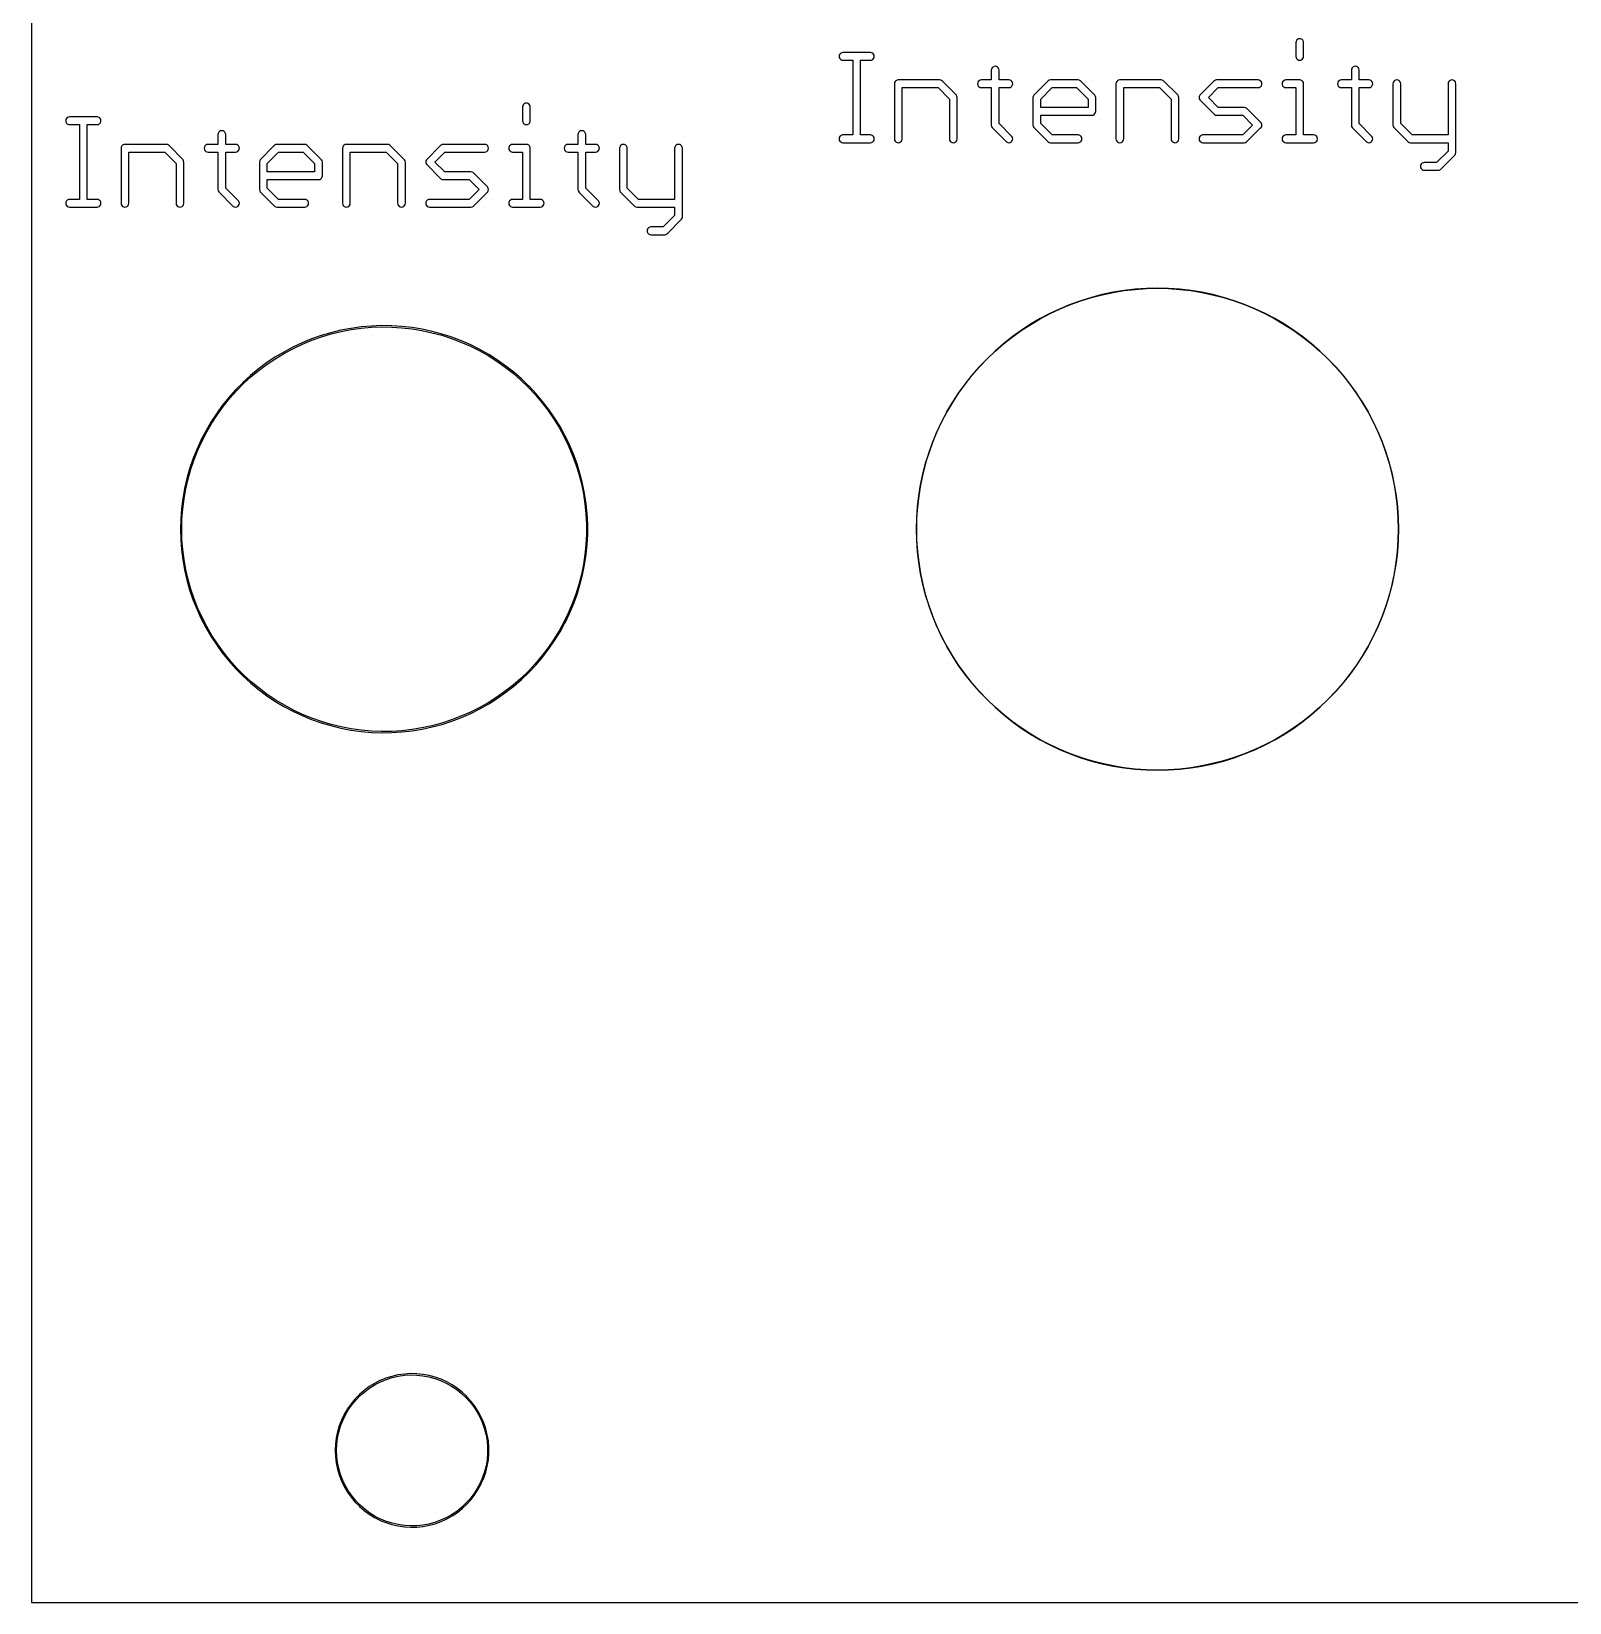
# Model space of a CAD drawing. Extents: x 7 to 68, y 0 to 129.
# Drawn here: x 7.28 to 37.59, y 0.32 to 31.29 of the extents above; entities that cross this region are included whole.
import ezdxf

# ---------------------------------------------------------------- set-up
doc = ezdxf.new("R2010")
doc.units = 0

msp = doc.modelspace()

# ---------------------------------------------------------------- linework, layer by layer
at = {"color": 5, "true_color": 0x0000ff}
msp.add_polyline3d([(67.89673, 0.3175, 0), (67.89673, 128.81863, 0), (7.27709, 128.81863, 0), (7.27709, 0.3175, 0), (67.89673, 0.3175, 0)], close=True, dxfattribs=at)
at = {"color": 34, "true_color": 0x008000}
for points in [[(7.2771, 0.3175, 0), (67.89674, 0.3175, 0), (67.89674, 128.81864, 0), (7.2771, 128.81864, 0), (7.2771, 0.3175, 0)], [(32.2707, 30.72383, 0), (32.29424, 30.72756, 0), (32.31548, 30.73839, 0), (32.33234, 30.75525, 0), (32.34317, 30.77649, 0), (32.3469, 30.80003, 0), (32.3469, 31.07182, 0), (32.34317, 31.09536, 0), (32.33234, 31.1166, 0), (32.31548, 31.13346, 0), (32.29424, 31.14429, 0), (32.2707, 31.14802, 0), (32.24715, 31.14429, 0), (32.22591, 31.13346, 0), (32.20905, 31.1166, 0), (32.19822, 31.09536, 0), (32.1945, 31.07182, 0), (32.1945, 30.80003, 0), (32.19822, 30.77649, 0), (32.20905, 30.75525, 0), (32.22591, 30.73839, 0), (32.24715, 30.72756, 0), (32.2707, 30.72383, 0)], [(23.26894, 30.87623, 0), (23.24539, 30.87251, 0), (23.22415, 30.86168, 0), (23.20729, 30.84482, 0), (23.19646, 30.82358, 0), (23.19274, 30.80003, 0), (23.19646, 30.77649, 0), (23.20729, 30.75525, 0), (23.22415, 30.73839, 0), (23.24539, 30.72756, 0), (23.26894, 30.72383, 0), (23.46197, 30.72383, 0), (23.46197, 29.25064, 0), (23.26894, 29.25064, 0), (23.24539, 29.24691, 0), (23.22415, 29.23608, 0), (23.20729, 29.21922, 0), (23.19646, 29.19798, 0), (23.19274, 29.17444, 0), (23.19646, 29.15089, 0), (23.20729, 29.12965, 0), (23.22415, 29.11279, 0), (23.24539, 29.10196, 0), (23.26894, 29.09824, 0), (23.80996, 29.09824, 0), (23.8335, 29.10196, 0), (23.85474, 29.11279, 0), (23.8716, 29.12965, 0), (23.88243, 29.15089, 0), (23.88616, 29.17444, 0), (23.88243, 29.19798, 0), (23.8716, 29.21922, 0), (23.85474, 29.23608, 0), (23.8335, 29.24691, 0), (23.80996, 29.25064, 0), (23.61437, 29.25064, 0), (23.61437, 30.72383, 0), (23.80996, 30.72383, 0), (23.8335, 30.72756, 0), (23.85474, 30.73839, 0), (23.8716, 30.75525, 0), (23.88243, 30.77649, 0), (23.88616, 30.80003, 0), (23.88243, 30.82358, 0), (23.8716, 30.84482, 0), (23.85474, 30.86168, 0), (23.8335, 30.87251, 0), (23.80996, 30.87623, 0), (23.26894, 30.87623, 0)], [(26.49313, 29.11279, 0), (26.51437, 29.10196, 0), (26.53791, 29.09824, 0), (26.56146, 29.10196, 0), (26.5827, 29.11279, 0), (26.59956, 29.12965, 0), (26.61039, 29.15089, 0), (26.61411, 29.17444, 0), (26.61039, 29.19798, 0), (26.59956, 29.21922, 0), (26.34488, 29.4739, 0), (26.34488, 30.18282, 0), (26.53791, 30.18282, 0), (26.56146, 30.18654, 0), (26.5827, 30.19737, 0), (26.59956, 30.21423, 0), (26.61039, 30.23547, 0), (26.61411, 30.25902, 0), (26.61039, 30.28256, 0), (26.59956, 30.3038, 0), (26.5827, 30.32066, 0), (26.56146, 30.33149, 0), (26.53791, 30.33522, 0), (26.34488, 30.33522, 0), (26.34488, 30.52825, 0), (26.34115, 30.5518, 0), (26.33032, 30.57304, 0), (26.31346, 30.5899, 0), (26.29222, 30.60073, 0), (26.26868, 30.60445, 0), (26.24513, 30.60073, 0), (26.22389, 30.5899, 0), (26.20703, 30.57304, 0), (26.1962, 30.5518, 0), (26.19248, 30.52825, 0), (26.19248, 30.33522, 0), (25.9969, 30.33522, 0), (25.97335, 30.33149, 0), (25.95211, 30.32066, 0), (25.93525, 30.3038, 0), (25.92442, 30.28256, 0), (25.9207, 30.25902, 0), (25.92442, 30.23547, 0), (25.93525, 30.21423, 0), (25.95211, 30.19737, 0), (25.97335, 30.18654, 0), (25.9969, 30.18282, 0), (26.19248, 30.18282, 0), (26.19248, 29.44367, 0), (26.1962, 29.42013, 0), (26.20703, 29.39889, 0), (26.49313, 29.11279, 0)], [(33.63214, 29.09824, 0), (33.65567, 29.10196, 0), (33.67692, 29.11279, 0), (33.69377, 29.12965, 0), (33.70461, 29.15089, 0), (33.70834, 29.17444, 0), (33.70461, 29.19798, 0), (33.69377, 29.21922, 0), (33.43909, 29.47391, 0), (33.43909, 30.18282, 0), (33.63214, 30.18282, 0), (33.65567, 30.18654, 0), (33.67692, 30.19737, 0), (33.69377, 30.21423, 0), (33.70461, 30.23547, 0), (33.70834, 30.25902, 0), (33.70461, 30.28256, 0), (33.69377, 30.3038, 0), (33.67692, 30.32066, 0), (33.65567, 30.33149, 0), (33.63214, 30.33522, 0), (33.43909, 30.33522, 0), (33.43909, 30.52825, 0), (33.43537, 30.5518, 0), (33.42454, 30.57304, 0), (33.40768, 30.5899, 0), (33.38644, 30.60073, 0), (33.36289, 30.60445, 0), (33.33935, 30.60073, 0), (33.3181, 30.5899, 0), (33.30125, 30.57304, 0), (33.29041, 30.5518, 0), (33.28669, 30.52825, 0), (33.28669, 30.33522, 0), (33.09111, 30.33522, 0), (33.06757, 30.33149, 0), (33.04632, 30.32066, 0), (33.02947, 30.3038, 0), (33.01864, 30.28256, 0), (33.01491, 30.25902, 0), (33.01864, 30.23547, 0), (33.02947, 30.21423, 0), (33.04632, 30.19737, 0), (33.06757, 30.18654, 0), (33.09111, 30.18282, 0), (33.28669, 30.18282, 0), (33.28669, 29.44367, 0), (33.29041, 29.42013, 0), (33.30125, 29.39889, 0), (33.3181, 29.38203, 0), (33.31812, 29.38202, 0), (33.58735, 29.11279, 0), (33.60859, 29.10196, 0), (33.63214, 29.09824, 0)], [(24.3586, 30.33522, 0), (24.33505, 30.33149, 0), (24.31381, 30.32066, 0), (24.29695, 30.3038, 0), (24.28612, 30.28256, 0), (24.2824, 30.25902, 0), (24.2824, 29.17444, 0), (24.28612, 29.15089, 0), (24.29695, 29.12965, 0), (24.31381, 29.11279, 0), (24.33505, 29.10196, 0), (24.3586, 29.09824, 0), (24.38214, 29.10196, 0), (24.40338, 29.11279, 0), (24.42024, 29.12965, 0), (24.43107, 29.15089, 0), (24.4348, 29.17444, 0), (24.4348, 30.18282, 0), (25.14341, 30.18282, 0), (25.36698, 29.95714, 0), (25.36698, 29.17444, 0), (25.3707, 29.15089, 0), (25.38153, 29.12965, 0), (25.39839, 29.11279, 0), (25.41963, 29.10196, 0), (25.44318, 29.09824, 0), (25.46672, 29.10196, 0), (25.48796, 29.11279, 0), (25.50482, 29.12965, 0), (25.51565, 29.15089, 0), (25.51938, 29.17444, 0), (25.51938, 29.98724, 0), (25.51565, 30.01078, 0), (25.50482, 30.03202, 0), (25.23558, 30.3038, 0), (25.21872, 30.32066, 0), (25.19748, 30.33149, 0), (25.17394, 30.33522, 0), (24.3586, 30.33522, 0)], [(28.19722, 29.64298, 0), (28.21846, 29.65381, 0), (28.23532, 29.67067, 0), (28.24615, 29.69191, 0), (28.24987, 29.71545, 0), (28.24987, 29.98724, 0), (28.24615, 30.01078, 0), (28.23532, 30.03202, 0), (27.94668, 30.32066, 0), (27.92544, 30.33149, 0), (27.9019, 30.33522, 0), (27.35834, 30.33522, 0), (27.33479, 30.33149, 0), (27.31355, 30.32066, 0), (27.29669, 30.3038, 0), (27.02745, 30.03202, 0), (27.01662, 30.01078, 0), (27.0129, 29.98724, 0), (27.0129, 29.44367, 0), (27.01662, 29.42013, 0), (27.02745, 29.39889, 0), (27.31355, 29.11279, 0), (27.33479, 29.10196, 0), (27.35834, 29.09824, 0), (27.9019, 29.09824, 0), (27.92544, 29.10196, 0), (27.94668, 29.11279, 0), (27.96354, 29.12965, 0), (27.97437, 29.15089, 0), (27.9781, 29.17444, 0), (27.97437, 29.19798, 0), (27.96354, 29.21922, 0), (27.94668, 29.23608, 0), (27.92544, 29.24691, 0), (27.9019, 29.25064, 0), (27.38856, 29.25064, 0), (27.1653, 29.4739, 0), (27.1653, 29.63925, 0), (28.17367, 29.63925, 0), (28.19722, 29.64298, 0)], [(28.09747, 29.79165, 0), (27.1653, 29.79165, 0), (27.1653, 29.95715, 0), (27.38886, 30.18282, 0), (27.87166, 30.18282, 0), (28.09747, 29.95701, 0), (28.09747, 29.79165, 0)], [(28.72486, 30.33522, 0), (28.70131, 30.33149, 0), (28.68007, 30.32066, 0), (28.66321, 30.3038, 0), (28.65238, 30.28256, 0), (28.64866, 30.25902, 0), (28.64866, 29.17444, 0), (28.65238, 29.15089, 0), (28.66321, 29.12965, 0), (28.68007, 29.11279, 0), (28.70131, 29.10196, 0), (28.72486, 29.09824, 0), (28.7484, 29.10196, 0), (28.76964, 29.11279, 0), (28.7865, 29.12965, 0), (28.79733, 29.15089, 0), (28.80106, 29.17444, 0), (28.80106, 30.18282, 0), (29.50742, 30.18282, 0), (29.73324, 29.957, 0), (29.73324, 29.17444, 0), (29.73696, 29.15089, 0), (29.74779, 29.12965, 0), (29.76465, 29.11279, 0), (29.78589, 29.10196, 0), (29.80944, 29.09824, 0), (29.83298, 29.10196, 0), (29.85422, 29.11279, 0), (29.87108, 29.12965, 0), (29.88191, 29.15089, 0), (29.88564, 29.17444, 0), (29.88564, 29.98724, 0), (29.88191, 30.01078, 0), (29.87108, 30.03202, 0), (29.58244, 30.32066, 0), (29.5612, 30.33149, 0), (29.53766, 30.33522, 0), (28.72486, 30.33522, 0)], [(30.66292, 29.79165, 0), (30.46917, 29.98724, 0), (30.66292, 30.18282, 0), (31.44773, 30.18282, 0), (31.47128, 30.18654, 0), (31.49252, 30.19737, 0), (31.50938, 30.21423, 0), (31.52021, 30.23547, 0), (31.52393, 30.25902, 0), (31.52021, 30.28256, 0), (31.50938, 30.3038, 0), (31.49252, 30.32066, 0), (31.47128, 30.33149, 0), (31.44773, 30.33522, 0), (30.63239, 30.33522, 0), (30.60885, 30.33149, 0), (30.58761, 30.32066, 0), (30.57075, 30.3038, 0), (30.30151, 30.03202, 0), (30.29068, 30.01078, 0), (30.28695, 29.98724, 0), (30.29068, 29.96369, 0), (30.30151, 29.94245, 0), (30.57075, 29.67067, 0), (30.58761, 29.65381, 0), (30.60885, 29.64298, 0), (30.63239, 29.63925, 0), (31.14573, 29.63925, 0), (31.34102, 29.44396, 0), (31.14587, 29.25064, 0), (30.36315, 29.25064, 0), (30.33961, 29.24691, 0), (30.31837, 29.23608, 0), (30.30151, 29.21922, 0), (30.29068, 29.19798, 0), (30.28695, 29.17444, 0), (30.29068, 29.15089, 0), (30.30151, 29.12965, 0), (30.31837, 29.11279, 0), (30.33961, 29.10196, 0), (30.36315, 29.09824, 0), (31.17596, 29.09824, 0), (31.1995, 29.10196, 0), (31.22074, 29.11279, 0), (31.49252, 29.38203, 0), (31.50938, 29.39889, 0), (31.52021, 29.42013, 0), (31.52393, 29.44367, 0), (31.52021, 29.46722, 0), (31.50938, 29.48846, 0), (31.22074, 29.7771, 0), (31.1995, 29.78793, 0), (31.17596, 29.79165, 0), (30.66292, 29.79165, 0)], [(31.99892, 30.33522, 0), (31.97537, 30.33149, 0), (31.95413, 30.32066, 0), (31.93727, 30.3038, 0), (31.92644, 30.28256, 0), (31.92272, 30.25902, 0), (31.92644, 30.23547, 0), (31.93727, 30.21423, 0), (31.95413, 30.19737, 0), (31.97537, 30.18654, 0), (31.99892, 30.18282, 0), (32.1945, 30.18282, 0), (32.1945, 29.25064, 0), (31.99892, 29.25064, 0), (31.97537, 29.24691, 0), (31.95413, 29.23608, 0), (31.93727, 29.21922, 0), (31.92644, 29.19798, 0), (31.92272, 29.17444, 0), (31.92644, 29.15089, 0), (31.93727, 29.12965, 0), (31.95413, 29.11279, 0), (31.97537, 29.10196, 0), (31.99892, 29.09824, 0), (32.54247, 29.09824, 0), (32.56602, 29.10196, 0), (32.58726, 29.11279, 0), (32.60412, 29.12965, 0), (32.61495, 29.15089, 0), (32.61868, 29.17444, 0), (32.61495, 29.19798, 0), (32.60412, 29.21922, 0), (32.58726, 29.23608, 0), (32.56602, 29.24691, 0), (32.54247, 29.25064, 0), (32.3469, 29.25064, 0), (32.3469, 30.25902, 0), (32.34317, 30.28256, 0), (32.33234, 30.3038, 0), (32.31548, 30.32066, 0), (32.29424, 30.33149, 0), (32.2707, 30.33522, 0), (31.99892, 30.33522, 0)], [(35.32954, 28.85787, 0), (35.34037, 28.87911, 0), (35.34409, 28.90265, 0), (35.34409, 30.25902, 0), (35.34037, 30.28256, 0), (35.32954, 30.3038, 0), (35.31268, 30.32066, 0), (35.29144, 30.33149, 0), (35.26789, 30.33522, 0), (35.24434, 30.33149, 0), (35.22311, 30.32066, 0), (35.20624, 30.3038, 0), (35.19542, 30.28256, 0), (35.19169, 30.25902, 0), (35.19169, 29.25064, 0), (34.48278, 29.25064, 0), (34.25952, 29.4739, 0), (34.25952, 30.25902, 0), (34.25578, 30.28256, 0), (34.24496, 30.3038, 0), (34.2281, 30.32066, 0), (34.20686, 30.33149, 0), (34.18332, 30.33522, 0), (34.15977, 30.33149, 0), (34.13853, 30.32066, 0), (34.12167, 30.3038, 0), (34.11084, 30.28256, 0), (34.10712, 30.25902, 0), (34.10712, 29.44367, 0), (34.11084, 29.42013, 0), (34.12167, 29.39889, 0), (34.40777, 29.11279, 0), (34.42901, 29.10196, 0), (34.45256, 29.09824, 0), (35.19169, 29.09824, 0), (35.19169, 28.93288, 0), (34.96588, 28.70708, 0), (34.72434, 28.70708, 0), (34.70079, 28.70335, 0), (34.67955, 28.69252, 0), (34.66269, 28.67566, 0), (34.65186, 28.65442, 0), (34.64814, 28.63087, 0), (34.65186, 28.60733, 0), (34.66269, 28.58609, 0), (34.67955, 28.56923, 0), (34.70079, 28.5584, 0), (34.72434, 28.55467, 0), (34.99612, 28.55467, 0), (35.01966, 28.5584, 0), (35.0409, 28.56923, 0), (35.32954, 28.85787, 0)], [(17.0307, 29.45384, 0), (17.05424, 29.45756, 0), (17.07548, 29.46839, 0), (17.09234, 29.48525, 0), (17.10316, 29.50649, 0), (17.1069, 29.53004, 0), (17.1069, 29.80182, 0), (17.10316, 29.82536, 0), (17.09234, 29.8466, 0), (17.07548, 29.86346, 0), (17.05424, 29.87429, 0), (17.0307, 29.87802, 0), (17.00715, 29.87429, 0), (16.98591, 29.86346, 0), (16.96905, 29.8466, 0), (16.95822, 29.82536, 0), (16.9545, 29.80182, 0), (16.9545, 29.53004, 0), (16.95822, 29.50649, 0), (16.96905, 29.48525, 0), (16.98591, 29.46839, 0), (17.00715, 29.45756, 0), (17.0307, 29.45384, 0)], [(8.02893, 29.60624, 0), (8.00539, 29.60251, 0), (7.98415, 29.59168, 0), (7.96729, 29.57482, 0), (7.95646, 29.55358, 0), (7.95273, 29.53004, 0), (7.95646, 29.50649, 0), (7.96729, 29.48525, 0), (7.98415, 29.46839, 0), (8.00539, 29.45756, 0), (8.02893, 29.45384, 0), (8.22197, 29.45384, 0), (8.22197, 27.98063, 0), (8.02893, 27.98063, 0), (8.00539, 27.97691, 0), (7.98415, 27.96608, 0), (7.96729, 27.94922, 0), (7.95646, 27.92798, 0), (7.95273, 27.90443, 0), (7.95646, 27.88089, 0), (7.96729, 27.85965, 0), (7.98415, 27.84279, 0), (8.00539, 27.83196, 0), (8.02893, 27.82823, 0), (8.56995, 27.82823, 0), (8.5935, 27.83196, 0), (8.61473, 27.84279, 0), (8.6316, 27.85965, 0), (8.64242, 27.88089, 0), (8.64615, 27.90443, 0), (8.64242, 27.92798, 0), (8.6316, 27.94922, 0), (8.61473, 27.96608, 0), (8.5935, 27.97691, 0), (8.56995, 27.98063, 0), (8.37437, 27.98063, 0), (8.37437, 29.45384, 0), (8.56995, 29.45384, 0), (8.5935, 29.45756, 0), (8.61473, 29.46839, 0), (8.6316, 29.48525, 0), (8.64242, 29.50649, 0), (8.64615, 29.53004, 0), (8.64242, 29.55358, 0), (8.6316, 29.57482, 0), (8.61473, 29.59168, 0), (8.5935, 29.60251, 0), (8.56995, 29.60624, 0), (8.02893, 29.60624, 0)], [(11.25313, 27.84279, 0), (11.27437, 27.83196, 0), (11.29792, 27.82823, 0), (11.32146, 27.83196, 0), (11.3427, 27.84279, 0), (11.35956, 27.85965, 0), (11.37039, 27.88089, 0), (11.37412, 27.90443, 0), (11.37039, 27.92798, 0), (11.35956, 27.94922, 0), (11.10488, 28.2039, 0), (11.10488, 28.91281, 0), (11.29792, 28.91281, 0), (11.32146, 28.91654, 0), (11.3427, 28.92737, 0), (11.35956, 28.94423, 0), (11.37039, 28.96547, 0), (11.37412, 28.98901, 0), (11.37039, 29.01256, 0), (11.35956, 29.0338, 0), (11.3427, 29.05066, 0), (11.32146, 29.06149, 0), (11.29792, 29.06521, 0), (11.10488, 29.06521, 0), (11.10488, 29.25825, 0), (11.10115, 29.2818, 0), (11.09032, 29.30304, 0), (11.07346, 29.3199, 0), (11.05222, 29.33073, 0), (11.02868, 29.33445, 0), (11.00513, 29.33073, 0), (10.98389, 29.3199, 0), (10.96703, 29.30304, 0), (10.9562, 29.2818, 0), (10.95248, 29.25825, 0), (10.95248, 29.06521, 0), (10.7569, 29.06521, 0), (10.73335, 29.06149, 0), (10.71211, 29.05066, 0), (10.69525, 29.0338, 0), (10.68442, 29.01256, 0), (10.6807, 28.98901, 0), (10.68442, 28.96547, 0), (10.69525, 28.94423, 0), (10.71211, 28.92737, 0), (10.73335, 28.91654, 0), (10.7569, 28.91281, 0), (10.95248, 28.91281, 0), (10.95248, 28.17367, 0), (10.9562, 28.15013, 0), (10.96703, 28.12889, 0), (11.25313, 27.84279, 0)], [(18.39213, 27.82823, 0), (18.41567, 27.83196, 0), (18.43692, 27.84279, 0), (18.45377, 27.85965, 0), (18.46461, 27.88089, 0), (18.46833, 27.90443, 0), (18.46461, 27.92798, 0), (18.45377, 27.94922, 0), (18.1991, 28.2039, 0), (18.1991, 28.91281, 0), (18.39213, 28.91281, 0), (18.41567, 28.91654, 0), (18.43692, 28.92737, 0), (18.45377, 28.94423, 0), (18.46461, 28.96547, 0), (18.46833, 28.98901, 0), (18.46461, 29.01256, 0), (18.45377, 29.0338, 0), (18.43692, 29.05066, 0), (18.41567, 29.06149, 0), (18.39213, 29.06521, 0), (18.1991, 29.06521, 0), (18.1991, 29.25825, 0), (18.19537, 29.2818, 0), (18.18453, 29.30304, 0), (18.16768, 29.3199, 0), (18.14643, 29.33073, 0), (18.1229, 29.33445, 0), (18.09935, 29.33073, 0), (18.0781, 29.3199, 0), (18.06125, 29.30304, 0), (18.05042, 29.2818, 0), (18.0467, 29.25825, 0), (18.0467, 29.06521, 0), (17.8511, 29.06521, 0), (17.82757, 29.06149, 0), (17.80633, 29.05066, 0), (17.78947, 29.0338, 0), (17.77864, 29.01256, 0), (17.7749, 28.98901, 0), (17.77864, 28.96547, 0), (17.78947, 28.94423, 0), (17.80633, 28.92737, 0), (17.82757, 28.91654, 0), (17.8511, 28.91281, 0), (18.0467, 28.91281, 0), (18.0467, 28.17367, 0), (18.05042, 28.15013, 0), (18.06125, 28.12889, 0), (18.0781, 28.11203, 0), (18.07812, 28.11202, 0), (18.34734, 27.84279, 0), (18.36859, 27.83196, 0), (18.39213, 27.82823, 0)], [(9.11858, 29.06521, 0), (9.09505, 29.06149, 0), (9.07381, 29.05066, 0), (9.05695, 29.0338, 0), (9.04612, 29.01256, 0), (9.04238, 28.98901, 0), (9.04238, 27.90443, 0), (9.04612, 27.88089, 0), (9.05695, 27.85965, 0), (9.07381, 27.84279, 0), (9.09505, 27.83196, 0), (9.11858, 27.82823, 0), (9.14214, 27.83196, 0), (9.16338, 27.84279, 0), (9.18024, 27.85965, 0), (9.19107, 27.88089, 0), (9.19478, 27.90443, 0), (9.19478, 28.91281, 0), (9.90342, 28.91281, 0), (10.12698, 28.68714, 0), (10.12698, 27.90443, 0), (10.13069, 27.88089, 0), (10.14153, 27.85965, 0), (10.15839, 27.84279, 0), (10.17963, 27.83196, 0), (10.20318, 27.82823, 0), (10.22672, 27.83196, 0), (10.24796, 27.84279, 0), (10.26482, 27.85965, 0), (10.27565, 27.88089, 0), (10.27938, 27.90443, 0), (10.27938, 28.71724, 0), (10.27565, 28.74078, 0), (10.26482, 28.76202, 0), (9.99558, 29.0338, 0), (9.97871, 29.05066, 0), (9.95748, 29.06149, 0), (9.93394, 29.06521, 0), (9.11858, 29.06521, 0)], [(12.95722, 28.37298, 0), (12.97846, 28.38381, 0), (12.99532, 28.40067, 0), (13.00615, 28.42191, 0), (13.00988, 28.44545, 0), (13.00988, 28.71724, 0), (13.00615, 28.74078, 0), (12.99532, 28.76202, 0), (12.70668, 29.05066, 0), (12.68544, 29.06149, 0), (12.6619, 29.06521, 0), (12.11834, 29.06521, 0), (12.09479, 29.06149, 0), (12.07355, 29.05066, 0), (12.05669, 29.0338, 0), (11.78745, 28.76202, 0), (11.77662, 28.74078, 0), (11.7729, 28.71724, 0), (11.7729, 28.17367, 0), (11.77662, 28.15013, 0), (11.78745, 28.12889, 0), (12.07355, 27.84279, 0), (12.09479, 27.83196, 0), (12.11834, 27.82823, 0), (12.6619, 27.82823, 0), (12.68544, 27.83196, 0), (12.70668, 27.84279, 0), (12.72354, 27.85965, 0), (12.73437, 27.88089, 0), (12.7381, 27.90443, 0), (12.73437, 27.92798, 0), (12.72354, 27.94922, 0), (12.70668, 27.96608, 0), (12.68544, 27.97691, 0), (12.6619, 27.98063, 0), (12.14857, 27.98063, 0), (11.9253, 28.2039, 0), (11.9253, 28.36925, 0), (12.93368, 28.36925, 0), (12.95722, 28.37298, 0)], [(12.85748, 28.52165, 0), (11.9253, 28.52165, 0), (11.9253, 28.68715, 0), (12.14885, 28.91281, 0), (12.63167, 28.91281, 0), (12.85748, 28.687, 0), (12.85748, 28.52165, 0)], [(13.48486, 29.06521, 0), (13.46131, 29.06149, 0), (13.44007, 29.05066, 0), (13.42321, 29.0338, 0), (13.41238, 29.01256, 0), (13.40866, 28.98901, 0), (13.40866, 27.90443, 0), (13.41238, 27.88089, 0), (13.42321, 27.85965, 0), (13.44007, 27.84279, 0), (13.46131, 27.83196, 0), (13.48486, 27.82823, 0), (13.5084, 27.83196, 0), (13.52964, 27.84279, 0), (13.5465, 27.85965, 0), (13.55733, 27.88089, 0), (13.56106, 27.90443, 0), (13.56106, 28.91281, 0), (14.26743, 28.91281, 0), (14.49323, 28.68701, 0), (14.49323, 27.90443, 0), (14.49696, 27.88089, 0), (14.50779, 27.85965, 0), (14.52465, 27.84279, 0), (14.54589, 27.83196, 0), (14.56943, 27.82823, 0), (14.59298, 27.83196, 0), (14.61422, 27.84279, 0), (14.63108, 27.85965, 0), (14.64191, 27.88089, 0), (14.64563, 27.90443, 0), (14.64563, 28.71724, 0), (14.64191, 28.74078, 0), (14.63108, 28.76202, 0), (14.34244, 29.05066, 0), (14.3212, 29.06149, 0), (14.29765, 29.06521, 0), (13.48486, 29.06521, 0)], [(15.42292, 28.52165, 0), (15.22917, 28.71724, 0), (15.42291, 28.91281, 0), (16.20773, 28.91281, 0), (16.23128, 28.91654, 0), (16.25252, 28.92737, 0), (16.26938, 28.94423, 0), (16.28021, 28.96547, 0), (16.28393, 28.98901, 0), (16.28021, 29.01256, 0), (16.26938, 29.0338, 0), (16.25252, 29.05066, 0), (16.23128, 29.06149, 0), (16.20773, 29.06521, 0), (15.39239, 29.06521, 0), (15.36885, 29.06149, 0), (15.34761, 29.05066, 0), (15.33075, 29.0338, 0), (15.06151, 28.76202, 0), (15.05068, 28.74078, 0), (15.04696, 28.71724, 0), (15.05068, 28.69369, 0), (15.06151, 28.67245, 0), (15.33075, 28.40067, 0), (15.34761, 28.38381, 0), (15.36885, 28.37298, 0), (15.39239, 28.36925, 0), (15.90573, 28.36925, 0), (16.10101, 28.17396, 0), (15.90586, 27.98063, 0), (15.12316, 27.98063, 0), (15.09961, 27.97691, 0), (15.07837, 27.96608, 0), (15.06151, 27.94922, 0), (15.05068, 27.92798, 0), (15.04696, 27.90443, 0), (15.05068, 27.88089, 0), (15.06151, 27.85965, 0), (15.07837, 27.84279, 0), (15.09961, 27.83196, 0), (15.12316, 27.82823, 0), (15.93595, 27.82823, 0), (15.9595, 27.83196, 0), (15.98074, 27.84279, 0), (16.25252, 28.11203, 0), (16.26938, 28.12889, 0), (16.28021, 28.15013, 0), (16.28393, 28.17367, 0), (16.28021, 28.19722, 0), (16.26938, 28.21846, 0), (15.98074, 28.5071, 0), (15.9595, 28.51793, 0), (15.93595, 28.52165, 0), (15.42292, 28.52165, 0)], [(16.75892, 29.06521, 0), (16.73537, 29.06149, 0), (16.71413, 29.05066, 0), (16.69727, 29.0338, 0), (16.68644, 29.01256, 0), (16.68272, 28.98901, 0), (16.68644, 28.96547, 0), (16.69727, 28.94423, 0), (16.71413, 28.92737, 0), (16.73537, 28.91654, 0), (16.75892, 28.91281, 0), (16.9545, 28.91281, 0), (16.9545, 27.98063, 0), (16.75892, 27.98063, 0), (16.73537, 27.97691, 0), (16.71413, 27.96608, 0), (16.69727, 27.94922, 0), (16.68644, 27.92798, 0), (16.68272, 27.90443, 0), (16.68644, 27.88089, 0), (16.69727, 27.85965, 0), (16.71413, 27.84279, 0), (16.73537, 27.83196, 0), (16.75892, 27.82823, 0), (17.30248, 27.82823, 0), (17.32602, 27.83196, 0), (17.34725, 27.84279, 0), (17.36412, 27.85965, 0), (17.37494, 27.88089, 0), (17.37868, 27.90443, 0), (17.37494, 27.92798, 0), (17.36412, 27.94922, 0), (17.34725, 27.96608, 0), (17.32602, 27.97691, 0), (17.30248, 27.98063, 0), (17.1069, 27.98063, 0), (17.1069, 28.98901, 0), (17.10316, 29.01256, 0), (17.09234, 29.0338, 0), (17.07548, 29.05066, 0), (17.05424, 29.06149, 0), (17.0307, 29.06521, 0), (16.75892, 29.06521, 0)], [(19.16777, 27.84279, 0), (19.18901, 27.83196, 0), (19.21255, 27.82823, 0), (19.9517, 27.82823, 0), (19.9517, 27.66289, 0), (19.72589, 27.43708, 0), (19.48434, 27.43708, 0), (19.46079, 27.43335, 0), (19.43955, 27.42252, 0), (19.42269, 27.40566, 0), (19.41186, 27.38442, 0), (19.40814, 27.36088, 0), (19.41186, 27.33733, 0), (19.42269, 27.31609, 0), (19.43955, 27.29923, 0), (19.46079, 27.2884, 0), (19.48434, 27.28468, 0), (19.75612, 27.28468, 0), (19.77966, 27.2884, 0), (19.80089, 27.29923, 0), (19.81776, 27.31609, 0), (19.81777, 27.31611, 0), (20.08353, 27.58186, 0), (20.08954, 27.58787, 0), (20.10037, 27.60911, 0), (20.1041, 27.63266, 0), (20.1041, 28.98901, 0), (20.10037, 29.01256, 0), (20.08954, 29.0338, 0), (20.07267, 29.05066, 0), (20.05144, 29.06149, 0), (20.0279, 29.06521, 0), (20.00434, 29.06149, 0), (19.98311, 29.05066, 0), (19.96624, 29.0338, 0), (19.95542, 29.01256, 0), (19.9517, 28.98901, 0), (19.9517, 27.98063, 0), (19.24279, 27.98063, 0), (19.01952, 28.2039, 0), (19.01952, 28.98901, 0), (19.01579, 29.01256, 0), (19.00496, 29.0338, 0), (18.9881, 29.05066, 0), (18.96686, 29.06149, 0), (18.94332, 29.06521, 0), (18.91977, 29.06149, 0), (18.89853, 29.05066, 0), (18.88167, 29.0338, 0), (18.87084, 29.01256, 0), (18.86712, 28.98901, 0), (18.86712, 28.17367, 0), (18.87084, 28.15013, 0), (18.88167, 28.12889, 0), (19.16777, 27.84279, 0)], [(29.24809, 26.22423, 0), (29.02712, 26.20899, 0), (28.81122, 26.18359, 0), (28.81082, 26.18352, 0), (28.59279, 26.14803, 0), (28.59277, 26.14803, 0), (28.59238, 26.14796, 0), (28.37902, 26.10224, 0), (28.16566, 26.0489, 0), (27.95738, 25.98286, 0), (27.7491, 25.9092, 0), (27.54844, 25.82538, 0), (27.34778, 25.7314, 0), (27.34743, 25.73122, 0), (27.15439, 25.62962, 0), (26.96643, 25.51786, 0), (26.78101, 25.39848, 0), (26.60321, 25.26894, 0), (26.43049, 25.13432, 0), (26.26539, 24.98954, 0), (26.10791, 24.83714, 0), (26.10763, 24.83686, 0), (25.95523, 24.67938, 0), (25.81045, 24.51428, 0), (25.67583, 24.34156, 0), (25.54629, 24.16376, 0), (25.42691, 23.97834, 0), (25.31515, 23.79038, 0), (25.31497, 23.79003, 0), (25.21355, 23.59734, 0), (25.21337, 23.59699, 0), (25.11939, 23.39633, 0), (25.03557, 23.19567, 0), (24.96191, 22.98739, 0), (24.89587, 22.77911, 0), (24.84253, 22.56575, 0), (24.79681, 22.35239, 0), (24.79674, 22.352, 0), (24.79674, 22.35198, 0), (24.76125, 22.13395, 0), (24.76118, 22.13356, 0), (24.73579, 21.91766, 0), (24.72055, 21.69667, 0), (24.71546, 21.47824, 0), (24.72055, 21.2598, 0), (24.73579, 21.03882, 0), (24.76118, 20.82292, 0), (24.76125, 20.82252, 0), (24.79674, 20.60448, 0), (24.79674, 20.60447, 0), (24.79681, 20.60408, 0), (24.84253, 20.39072, 0), (24.89587, 20.17736, 0), (24.96191, 19.96908, 0), (25.03557, 19.7608, 0), (25.11939, 19.56014, 0), (25.21337, 19.35948, 0), (25.21355, 19.35913, 0), (25.31515, 19.16609, 0), (25.42691, 18.97813, 0), (25.54629, 18.79271, 0), (25.67583, 18.6149, 0), (25.81045, 18.44219, 0), (25.95523, 18.27709, 0), (26.10763, 18.11961, 0), (26.10791, 18.11933, 0), (26.26539, 17.96693, 0), (26.43049, 17.82215, 0), (26.60321, 17.68753, 0), (26.78101, 17.55799, 0), (26.96643, 17.43861, 0), (27.15439, 17.32685, 0), (27.34743, 17.22525, 0), (27.34778, 17.22506, 0), (27.54844, 17.13109, 0), (27.7491, 17.04727, 0), (27.95738, 16.97361, 0), (28.16566, 16.90757, 0), (28.37902, 16.85423, 0), (28.59238, 16.8085, 0), (28.81082, 16.77295, 0), (28.81122, 16.77288, 0), (29.02712, 16.74748, 0), (29.24809, 16.73224, 0), (29.46653, 16.72716, 0), (29.68498, 16.73224, 0), (29.90595, 16.74748, 0), (30.12186, 16.77288, 0), (30.12225, 16.77295, 0), (30.34069, 16.8085, 0), (30.55405, 16.85423, 0), (30.76741, 16.90757, 0), (30.97569, 16.97361, 0), (31.18397, 17.04727, 0), (31.38463, 17.13109, 0), (31.58529, 17.22506, 0), (31.58564, 17.22525, 0), (31.77868, 17.32685, 0), (31.96664, 17.43861, 0), (32.15206, 17.55799, 0), (32.32985, 17.68753, 0), (32.50258, 17.82215, 0), (32.66767, 17.96693, 0), (32.82515, 18.11933, 0), (32.82544, 18.11961, 0), (32.97784, 18.27709, 0), (33.12262, 18.44219, 0), (33.25724, 18.6149, 0), (33.38678, 18.79271, 0), (33.50616, 18.97813, 0), (33.61792, 19.16609, 0), (33.71952, 19.35913, 0), (33.7197, 19.35948, 0), (33.81368, 19.56014, 0), (33.8975, 19.7608, 0), (33.97115, 19.96908, 0), (34.0372, 20.17736, 0), (34.09053, 20.39072, 0), (34.13626, 20.60408, 0), (34.13633, 20.60447, 0), (34.13633, 20.60448, 0), (34.17181, 20.82252, 0), (34.17188, 20.82292, 0), (34.19728, 21.03882, 0), (34.21252, 21.2598, 0), (34.21759, 21.47824, 0), (34.21252, 21.69667, 0), (34.19728, 21.91766, 0), (34.17188, 22.13356, 0), (34.17181, 22.13395, 0), (34.13633, 22.35198, 0), (34.13633, 22.352, 0), (34.13626, 22.35239, 0), (34.09061, 22.56536, 0), (34.09053, 22.56575, 0), (34.0372, 22.77911, 0), (33.97115, 22.98739, 0), (33.8975, 23.19567, 0), (33.81368, 23.39633, 0), (33.7197, 23.59699, 0), (33.71952, 23.59734, 0), (33.6181, 23.79003, 0), (33.61792, 23.79038, 0), (33.50616, 23.97834, 0), (33.38678, 24.16376, 0), (33.25724, 24.34156, 0), (33.12262, 24.51428, 0), (32.97784, 24.67938, 0), (32.82544, 24.83686, 0), (32.82515, 24.83714, 0), (32.66796, 24.98926, 0), (32.66767, 24.98954, 0), (32.50258, 25.13432, 0), (32.32985, 25.26894, 0), (32.15206, 25.39848, 0), (31.96664, 25.51786, 0), (31.77868, 25.62962, 0), (31.58564, 25.73122, 0), (31.58529, 25.7314, 0), (31.38463, 25.82538, 0), (31.18397, 25.9092, 0), (30.97569, 25.98286, 0), (30.76741, 26.0489, 0), (30.55405, 26.10224, 0), (30.34069, 26.14796, 0), (30.34029, 26.14803, 0), (30.34028, 26.14803, 0), (30.12225, 26.18352, 0), (30.12186, 26.18359, 0), (29.90595, 26.20899, 0), (29.68498, 26.22423, 0), (29.46653, 26.22931, 0), (29.24809, 26.22423, 0)], [(29.90595, 16.75003, 0), (29.68498, 16.73479, 0), (29.46653, 16.72971, 0), (29.24809, 16.73479, 0), (29.02712, 16.75003, 0), (28.81122, 16.77543, 0), (28.8112, 16.77543, 0), (28.59317, 16.81092, 0), (28.37981, 16.85663, 0), (28.16645, 16.90998, 0), (27.95817, 16.97601, 0), (27.74989, 17.04967, 0), (27.54923, 17.1335, 0), (27.34864, 17.22745, 0), (27.15588, 17.3289, 0), (26.96792, 17.44066, 0), (26.7825, 17.56004, 0), (26.6047, 17.68958, 0), (26.43198, 17.8242, 0), (26.26688, 17.96897, 0), (26.10954, 18.12123, 0), (25.95728, 18.27858, 0), (25.8125, 18.44368, 0), (25.67788, 18.61639, 0), (25.54834, 18.7942, 0), (25.42896, 18.97962, 0), (25.3172, 19.16758, 0), (25.21578, 19.36027, 0), (25.1218, 19.56093, 0), (25.03798, 19.76159, 0), (24.96432, 19.96987, 0), (24.89828, 20.17814, 0), (24.84494, 20.39151, 0), (24.79922, 20.60486, 0), (24.76373, 20.8229, 0), (24.76373, 20.82292, 0), (24.73833, 21.03882, 0), (24.72309, 21.2598, 0), (24.71801, 21.47824, 0), (24.72309, 21.69667, 0), (24.73833, 21.91766, 0), (24.76373, 22.13356, 0), (24.79922, 22.3516, 0), (24.84494, 22.56496, 0), (24.89828, 22.77832, 0), (24.96432, 22.9866, 0), (25.03798, 23.19488, 0), (25.1218, 23.39554, 0), (25.21575, 23.59613, 0), (25.3172, 23.78889, 0), (25.42896, 23.97685, 0), (25.54834, 24.16227, 0), (25.67788, 24.34007, 0), (25.8125, 24.51279, 0), (25.95728, 24.67789, 0), (26.10954, 24.83523, 0), (26.26688, 24.98749, 0), (26.43198, 25.13227, 0), (26.6047, 25.26689, 0), (26.7825, 25.39643, 0), (26.96792, 25.51581, 0), (27.15588, 25.62757, 0), (27.34864, 25.72902, 0), (27.54923, 25.82297, 0), (27.74989, 25.90679, 0), (27.95817, 25.98045, 0), (28.16645, 26.04649, 0), (28.37981, 26.09983, 0), (28.59317, 26.14555, 0), (28.8112, 26.18104, 0), (28.81122, 26.18104, 0), (29.02712, 26.20644, 0), (29.24809, 26.22168, 0), (29.46653, 26.22676, 0), (29.68498, 26.22168, 0), (29.90595, 26.20644, 0), (30.12186, 26.18104, 0), (30.12187, 26.18104, 0), (30.3399, 26.14555, 0), (30.55326, 26.09983, 0), (30.76662, 26.04649, 0), (30.9749, 25.98045, 0), (31.18318, 25.90679, 0), (31.38384, 25.82297, 0), (31.58443, 25.72902, 0), (31.77719, 25.62757, 0), (31.96515, 25.51581, 0), (32.15057, 25.39643, 0), (32.32837, 25.26689, 0), (32.50109, 25.13227, 0), (32.66619, 24.98749, 0), (32.82353, 24.83523, 0), (32.97579, 24.67789, 0), (33.12057, 24.51279, 0), (33.25519, 24.34007, 0), (33.38472, 24.16227, 0), (33.5041, 23.97685, 0), (33.61587, 23.78889, 0), (33.71732, 23.59613, 0), (33.81127, 23.39554, 0), (33.89509, 23.19488, 0), (33.96875, 22.9866, 0), (34.03479, 22.77832, 0), (34.08813, 22.56496, 0), (34.13385, 22.3516, 0), (34.16937, 22.1334, 0), (34.19475, 21.91766, 0), (34.20999, 21.69667, 0), (34.21506, 21.47824, 0), (34.20999, 21.2598, 0), (34.19475, 21.03882, 0), (34.16935, 20.82292, 0), (34.16935, 20.8229, 0), (34.13385, 20.60486, 0), (34.08813, 20.39151, 0), (34.03479, 20.17814, 0), (33.96875, 19.96987, 0), (33.89509, 19.76159, 0), (33.81127, 19.56093, 0), (33.71729, 19.36027, 0), (33.61587, 19.16758, 0), (33.5041, 18.97962, 0), (33.38472, 18.7942, 0), (33.25519, 18.61639, 0), (33.12057, 18.44368, 0), (32.97579, 18.27858, 0), (32.82353, 18.12123, 0), (32.66619, 17.96897, 0), (32.50109, 17.8242, 0), (32.32837, 17.68958, 0), (32.15057, 17.56004, 0), (31.96515, 17.44066, 0), (31.77719, 17.3289, 0), (31.58443, 17.22745, 0), (31.38384, 17.1335, 0), (31.18318, 17.04967, 0), (30.9749, 16.97601, 0), (30.76662, 16.90998, 0), (30.55326, 16.85663, 0), (30.3399, 16.81092, 0), (30.12187, 16.77543, 0), (30.12186, 16.77543, 0), (29.90595, 16.75003, 0)], [(13.97508, 25.48381, 0), (13.77442, 25.46603, 0), (13.57629, 25.43809, 0), (13.57237, 25.43747, 0), (13.37425, 25.39937, 0), (13.17867, 25.35111, 0), (12.98563, 25.29523, 0), (12.79767, 25.22919, 0), (12.60971, 25.15299, 0), (12.42937, 25.06663, 0), (12.42583, 25.06483, 0), (12.24803, 24.97085, 0), (12.07531, 24.86671, 0), (11.90767, 24.75495, 0), (11.74765, 24.63303, 0), (11.59271, 24.50603, 0), (11.44285, 24.36887, 0), (11.44004, 24.36606, 0), (11.30034, 24.22382, 0), (11.16572, 24.07396, 0), (11.03872, 23.91648, 0), (10.92188, 23.75392, 0), (10.81266, 23.58628, 0), (10.71106, 23.41356, 0), (10.61708, 23.23322, 0), (10.61528, 23.22968, 0), (10.534, 23.0468, 0), (10.4578, 22.86138, 0), (10.3943, 22.67088, 0), (10.33841, 22.47784, 0), (10.29524, 22.28226, 0), (10.25968, 22.08414, 0), (10.25905, 22.08021, 0), (10.23365, 21.87956, 0), (10.21841, 21.6789, 0), (10.21332, 21.47824, 0), (10.21841, 21.27758, 0), (10.23365, 21.07691, 0), (10.25905, 20.87625, 0), (10.25968, 20.87233, 0), (10.29524, 20.6742, 0), (10.33841, 20.47863, 0), (10.3943, 20.28559, 0), (10.4578, 20.09509, 0), (10.534, 19.90966, 0), (10.61528, 19.72679, 0), (10.61708, 19.72325, 0), (10.71106, 19.54291, 0), (10.81266, 19.37019, 0), (10.92188, 19.20254, 0), (11.03872, 19.03999, 0), (11.16572, 18.88251, 0), (11.30034, 18.73265, 0), (11.30061, 18.73238, 0), (11.44004, 18.5904, 0), (11.44285, 18.58759, 0), (11.59271, 18.45044, 0), (11.74765, 18.32344, 0), (11.90767, 18.20151, 0), (12.07531, 18.08975, 0), (12.24803, 17.98562, 0), (12.42583, 17.89164, 0), (12.42937, 17.88984, 0), (12.60971, 17.80348, 0), (12.79767, 17.72728, 0), (12.98563, 17.66124, 0), (13.17867, 17.60536, 0), (13.37425, 17.55709, 0), (13.57237, 17.51899, 0), (13.57629, 17.51838, 0), (13.77442, 17.49044, 0), (13.97508, 17.47266, 0), (14.17574, 17.46503, 0), (14.37639, 17.46758, 0), (14.57705, 17.48028, 0), (14.77771, 17.50312, 0), (14.78164, 17.50376, 0), (14.97976, 17.53678, 0), (15.17534, 17.57996, 0), (15.37092, 17.63075, 0), (15.56142, 17.69426, 0), (15.74938, 17.76538, 0), (15.9348, 17.84666, 0), (16.1126, 17.93556, 0), (16.11614, 17.93736, 0), (16.2914, 18.03642, 0), (16.46158, 18.14564, 0), (16.62668, 18.26248, 0), (16.78416, 18.3844, 0), (16.93656, 18.51648, 0), (17.08134, 18.65618, 0), (17.08415, 18.65899, 0), (17.22131, 18.80631, 0), (17.35085, 18.95871, 0), (17.47277, 19.11873, 0), (17.58707, 19.28382, 0), (17.69375, 19.45655, 0), (17.79027, 19.63181, 0), (17.79207, 19.63535, 0), (17.87843, 19.81569, 0), (17.95717, 20.00111, 0), (18.02828, 20.19161, 0), (18.08671, 20.38211, 0), (18.13751, 20.57769, 0), (18.17814, 20.77327, 0), (18.17877, 20.77719, 0), (18.20926, 20.97786, 0), (18.22957, 21.17598, 0), (18.23973, 21.37664, 0), (18.23973, 21.57984, 0), (18.22957, 21.7805, 0), (18.20926, 21.97862, 0), (18.17877, 22.17928, 0), (18.17814, 22.1832, 0), (18.13751, 22.37878, 0), (18.08671, 22.57436, 0), (18.02828, 22.76486, 0), (17.95717, 22.95536, 0), (17.87843, 23.14078, 0), (17.79207, 23.32112, 0), (17.79027, 23.32466, 0), (17.69375, 23.49992, 0), (17.58707, 23.67264, 0), (17.47277, 23.83774, 0), (17.35085, 23.99776, 0), (17.22131, 24.15016, 0), (17.08415, 24.29748, 0), (17.08134, 24.30029, 0), (16.93656, 24.43999, 0), (16.78416, 24.57207, 0), (16.62668, 24.69399, 0), (16.46158, 24.81083, 0), (16.2914, 24.92005, 0), (16.11614, 25.01911, 0), (16.1126, 25.02091, 0), (15.9348, 25.10981, 0), (15.74938, 25.19109, 0), (15.56142, 25.26221, 0), (15.37092, 25.32571, 0), (15.17534, 25.37651, 0), (14.97976, 25.41969, 0), (14.78164, 25.45271, 0), (14.77771, 25.45333, 0), (14.57705, 25.47619, 0), (14.37639, 25.48889, 0), (14.17574, 25.49144, 0), (13.97508, 25.48381, 0)], [(14.57705, 17.50566, 0), (14.37639, 17.49298, 0), (14.17574, 17.49044, 0), (13.97508, 17.49806, 0), (13.77442, 17.51584, 0), (13.57913, 17.54336, 0), (13.3821, 17.58125, 0), (13.18652, 17.62951, 0), (12.99348, 17.68539, 0), (12.80552, 17.75143, 0), (12.61756, 17.82763, 0), (12.43885, 17.9132, 0), (12.26296, 18.00617, 0), (12.09024, 18.1103, 0), (11.9226, 18.22206, 0), (11.76258, 18.34399, 0), (11.60764, 18.47099, 0), (11.45837, 18.6076, 0), (11.32089, 18.74758, 0), (11.18627, 18.89744, 0), (11.05927, 19.05492, 0), (10.94243, 19.21747, 0), (10.83321, 19.38512, 0), (10.73161, 19.55783, 0), (10.63917, 19.73522, 0), (10.55815, 19.91752, 0), (10.48195, 20.10294, 0), (10.41845, 20.29344, 0), (10.36257, 20.48648, 0), (10.31939, 20.68206, 0), (10.28425, 20.87786, 0), (10.25906, 21.07691, 0), (10.24382, 21.27758, 0), (10.23874, 21.47824, 0), (10.24382, 21.6789, 0), (10.25906, 21.87956, 0), (10.28425, 22.07863, 0), (10.31939, 22.27441, 0), (10.36257, 22.46999, 0), (10.41845, 22.66303, 0), (10.48195, 22.85353, 0), (10.55815, 23.03895, 0), (10.63917, 23.22125, 0), (10.73161, 23.39863, 0), (10.83321, 23.57135, 0), (10.94243, 23.73899, 0), (11.05927, 23.90155, 0), (11.18627, 24.05903, 0), (11.32089, 24.20889, 0), (11.45828, 24.34877, 0), (11.60764, 24.48548, 0), (11.76258, 24.61248, 0), (11.9226, 24.7344, 0), (12.09024, 24.84616, 0), (12.26296, 24.9503, 0), (12.43865, 25.04317, 0), (12.61756, 25.12884, 0), (12.80552, 25.20504, 0), (12.99348, 25.27108, 0), (13.18652, 25.32696, 0), (13.3821, 25.37522, 0), (13.57874, 25.41304, 0), (13.77442, 25.44064, 0), (13.97508, 25.45841, 0), (14.17574, 25.46604, 0), (14.37639, 25.46349, 0), (14.57705, 25.45079, 0), (14.77708, 25.42801, 0), (14.97191, 25.39554, 0), (15.16749, 25.35236, 0), (15.36307, 25.30156, 0), (15.55357, 25.23806, 0), (15.74153, 25.16694, 0), (15.92695, 25.08566, 0), (16.10158, 24.99834, 0), (16.27647, 24.8995, 0), (16.44665, 24.79028, 0), (16.61175, 24.67344, 0), (16.76923, 24.55152, 0), (16.92163, 24.41944, 0), (17.0645, 24.28158, 0), (17.20076, 24.13523, 0), (17.3303, 23.98283, 0), (17.45222, 23.82281, 0), (17.56652, 23.65771, 0), (17.6732, 23.48499, 0), (17.76892, 23.31119, 0), (17.85428, 23.13293, 0), (17.93302, 22.94751, 0), (18.00414, 22.75701, 0), (18.06256, 22.56651, 0), (18.11336, 22.37093, 0), (18.15388, 22.17594, 0), (18.18386, 21.97862, 0), (18.20417, 21.7805, 0), (18.21434, 21.57984, 0), (18.21434, 21.37664, 0), (18.20417, 21.17598, 0), (18.18386, 20.97786, 0), (18.15388, 20.78053, 0), (18.11336, 20.58554, 0), (18.06256, 20.38995, 0), (18.06255, 20.38991, 0), (18.00414, 20.19945, 0), (17.93302, 20.00895, 0), (17.85428, 19.82354, 0), (17.76892, 19.64528, 0), (17.6732, 19.47148, 0), (17.56652, 19.29876, 0), (17.45222, 19.13366, 0), (17.3303, 18.97364, 0), (17.20076, 18.82124, 0), (17.0645, 18.67489, 0), (16.92163, 18.53703, 0), (16.76923, 18.40495, 0), (16.61175, 18.28303, 0), (16.44665, 18.16619, 0), (16.27647, 18.05697, 0), (16.10173, 17.9582, 0), (15.92695, 17.8708, 0), (15.74153, 17.78953, 0), (15.55357, 17.7184, 0), (15.36307, 17.65491, 0), (15.16749, 17.6041, 0), (14.97191, 17.56093, 0), (14.77726, 17.52848, 0), (14.57705, 17.50566, 0)], [(14.62531, 4.82346, 0), (14.50339, 4.80568, 0), (14.49947, 4.80504, 0), (14.38009, 4.77711, 0), (14.26325, 4.74155, 0), (14.14895, 4.69583, 0), (14.14541, 4.69402, 0), (14.03619, 4.63815, 0), (13.93205, 4.57465, 0), (13.83553, 4.50099, 0), (13.74155, 4.41971, 0), (13.65238, 4.33054, 0), (13.57618, 4.23656, 0), (13.50506, 4.1375, 0), (13.44156, 4.03082, 0), (13.43976, 4.02728, 0), (13.38896, 3.91552, 0), (13.34324, 3.80122, 0), (13.31022, 3.68438, 0), (13.28482, 3.565, 0), (13.28419, 3.56107, 0), (13.26896, 3.43916, 0), (13.26388, 3.31723, 0), (13.26896, 3.19532, 0), (13.28419, 3.0734, 0), (13.28482, 3.06947, 0), (13.31022, 2.95009, 0), (13.34324, 2.83325, 0), (13.38896, 2.71895, 0), (13.43976, 2.60719, 0), (13.44156, 2.60365, 0), (13.50506, 2.49697, 0), (13.57618, 2.39791, 0), (13.65238, 2.30392, 0), (13.73873, 2.21758, 0), (13.73874, 2.21756, 0), (13.74155, 2.21476, 0), (13.83553, 2.13348, 0), (13.93205, 2.05982, 0), (14.03619, 1.99632, 0), (14.14541, 1.94044, 0), (14.14895, 1.93864, 0), (14.26325, 1.89292, 0), (14.38009, 1.85736, 0), (14.49947, 1.82942, 0), (14.50339, 1.82879, 0), (14.62531, 1.81102, 0), (14.74724, 1.8034, 0), (14.86916, 1.80594, 0), (14.99107, 1.81863, 0), (14.995, 1.81926, 0), (15.11692, 1.84212, 0), (15.23376, 1.8726, 0), (15.34806, 1.91578, 0), (15.45982, 1.96658, 0), (15.46336, 1.96838, 0), (15.57004, 2.0268, 0), (15.67164, 2.09538, 0), (15.76816, 2.17158, 0), (15.85706, 2.25539, 0), (15.85987, 2.25821, 0), (15.94115, 2.34965, 0), (16.01735, 2.44617, 0), (16.08339, 2.55031, 0), (16.13927, 2.65953, 0), (16.14107, 2.66307, 0), (16.19187, 2.77483, 0), (16.22997, 2.88913, 0), (16.26044, 3.00851, 0), (16.28077, 3.13043, 0), (16.28138, 3.13435, 0), (16.29155, 3.25628, 0), (16.29155, 3.3782, 0), (16.28138, 3.50012, 0), (16.28077, 3.50404, 0), (16.26044, 3.62596, 0), (16.22997, 3.74534, 0), (16.19187, 3.85964, 0), (16.14107, 3.9714, 0), (16.13927, 3.97494, 0), (16.08339, 4.08416, 0), (16.01735, 4.1883, 0), (15.94115, 4.28482, 0), (15.85987, 4.37626, 0), (15.85706, 4.37906, 0), (15.76816, 4.46289, 0), (15.67164, 4.53909, 0), (15.57004, 4.60767, 0), (15.46336, 4.66608, 0), (15.45982, 4.66789, 0), (15.34806, 4.71868, 0), (15.23376, 4.76187, 0), (15.11692, 4.79235, 0), (14.995, 4.81521, 0), (14.99107, 4.81583, 0), (14.86916, 4.82853, 0), (14.74724, 4.83108, 0), (14.62531, 4.82346, 0)], [(14.98969, 1.84389, 0), (14.86916, 1.83133, 0), (14.74724, 1.82879, 0), (14.62531, 1.83642, 0), (14.50679, 1.8537, 0), (14.38794, 1.88151, 0), (14.2711, 1.91707, 0), (14.1569, 1.96275, 0), (14.05112, 2.01687, 0), (13.94698, 2.08036, 0), (13.85046, 2.15403, 0), (13.75648, 2.23531, 0), (13.67293, 2.31886, 0), (13.59673, 2.41284, 0), (13.52561, 2.51189, 0), (13.46292, 2.61722, 0), (13.41311, 2.7268, 0), (13.36739, 2.8411, 0), (13.33437, 2.95794, 0), (13.30931, 3.07572, 0), (13.29436, 3.19532, 0), (13.28928, 3.31723, 0), (13.29436, 3.43916, 0), (13.30931, 3.55874, 0), (13.33437, 3.67653, 0), (13.36739, 3.79337, 0), (13.41311, 3.90767, 0), (13.46292, 4.01725, 0), (13.52561, 4.12256, 0), (13.59673, 4.22163, 0), (13.67293, 4.31561, 0), (13.75648, 4.39916, 0), (13.85046, 4.48044, 0), (13.94698, 4.5541, 0), (14.05112, 4.6176, 0), (14.15699, 4.67175, 0), (14.2711, 4.71739, 0), (14.38794, 4.75296, 0), (14.50679, 4.78078, 0), (14.62531, 4.79806, 0), (14.74724, 4.80568, 0), (14.86916, 4.80314, 0), (14.98981, 4.79056, 0), (15.10907, 4.7682, 0), (15.22591, 4.73772, 0), (15.34021, 4.69454, 0), (15.45037, 4.64447, 0), (15.55511, 4.58711, 0), (15.65671, 4.51854, 0), (15.75323, 4.44234, 0), (15.84015, 4.36039, 0), (15.9206, 4.26989, 0), (15.9968, 4.17337, 0), (16.06284, 4.06923, 0), (16.11701, 3.96335, 0), (16.16772, 3.85179, 0), (16.20582, 3.73749, 0), (16.2363, 3.61811, 0), (16.25604, 3.4997, 0), (16.26616, 3.3782, 0), (16.26616, 3.25628, 0), (16.25603, 3.13477, 0), (16.2363, 3.01636, 0), (16.20582, 2.89698, 0), (16.16772, 2.78268, 0), (16.11701, 2.67112, 0), (16.06284, 2.56524, 0), (15.9968, 2.4611, 0), (15.9206, 2.36458, 0), (15.8402, 2.27413, 0), (15.75323, 2.19213, 0), (15.65671, 2.11593, 0), (15.55511, 2.04734, 0), (15.45048, 1.99005, 0), (15.34021, 1.93993, 0), (15.22591, 1.89675, 0), (15.10907, 1.86627, 0), (14.98969, 1.84389, 0)]]:
    msp.add_polyline3d(points, close=True, dxfattribs=at)

doc.saveas('drawing.dxf')
